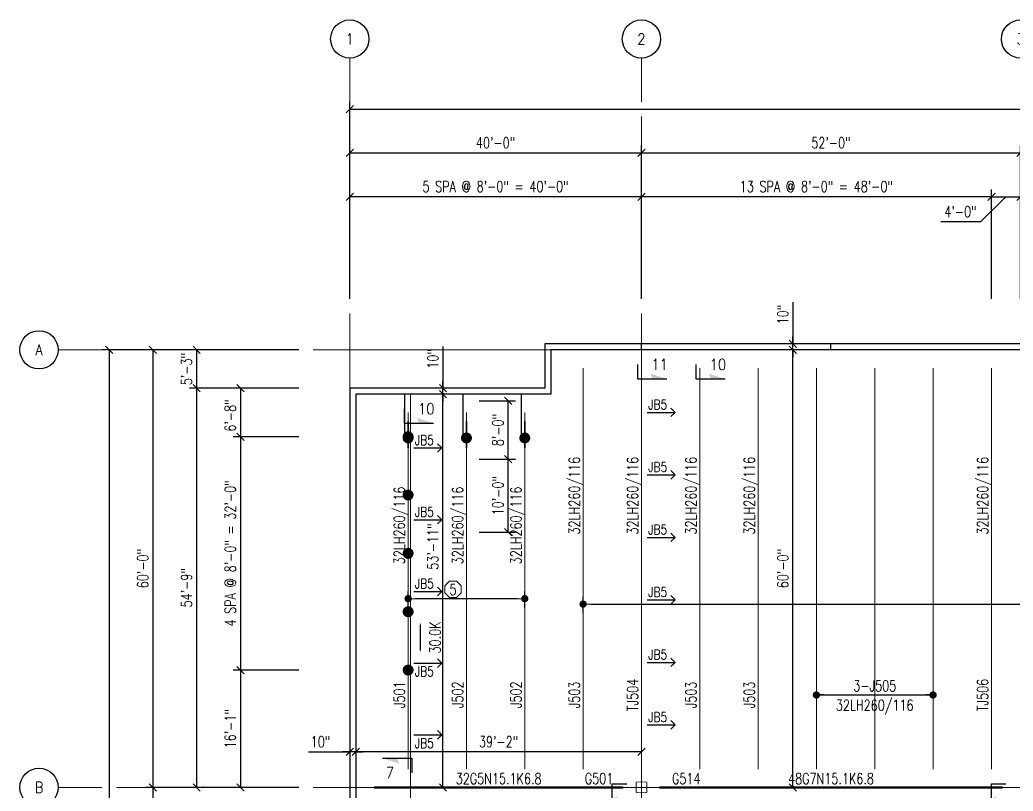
# Model space of a CAD drawing. Extents: x -14553 to 17595, y -13361 to 12610.
# Drawn here: x -543 to 1092, y -726 to 543 of the extents above; entities that cross this region are included whole.
import ezdxf
from ezdxf.enums import TextEntityAlignment as Align
from ezdxf.lldxf.tags import DXFTag

# ---------------------------------------------------------------- set-up
doc = ezdxf.new("R2010")
doc.units = 0
doc.header["$LTSCALE"] = 0.5
doc.header["$MEASUREMENT"] = 0
doc.linetypes.add('CENTER', pattern=[2, 1.25, -0.25, 0.25, -0.25])
doc.layers.get('0').update_dxf_attribs({"linetype": 'CONTINUOUS'})
doc.layers.get('DEFPOINTS').update_dxf_attribs({"linetype": 'CONTINUOUS'})
for name, color, linetype, lineweight in [('CMU-FAUX', 254, 'CONTINUOUS', 30), ('CMU-Walls', 254, 'CONTINUOUS', 30), ('Columns', 41, 'CONTINUOUS', 40), ('Dim-Grid', 11, 'CONTINUOUS', 20), ('Girder-Marks', 50, 'CONTINUOUS', 35), ('Girders', 4, 'CONTINUOUS', 50), ('Grid-Lines', 251, 'CENTER', 5), ('Joist-Dims', 11, 'CONTINUOUS', 20), ('Joist-Marks', 50, 'CONTINUOUS', 35), ('Joists', 1, 'CONTINUOUS', 15), ('Load-Key', 140, 'CONTINUOUS', 35)]:
    doc.layers.add(name, color=color, linetype=linetype, lineweight=lineweight)
for name, color, linetype in [('Deck', 6, 'CONTINUOUS'), ('Grid-Bubbles', 2, 'CONTINUOUS'), ('Section-Cuts', 2, 'CONTINUOUS')]:
    doc.layers.add(name, color=color, linetype=linetype)
doc.layers.add('ESFR - 6in MAINS', color=7, linetype='ESFR 6 MAINS', lineweight=9, true_color=0xc6c7c4)
doc.styles.add('NORMAL', font='simplex.shx', dxfattribs={"width": 0.75})
doc.styles.add('SECTION-ARROWS', font='simplex.shx', dxfattribs={"width": 0.75})
doc.styles.add('SECTION-ATTRIB-BOLD', font='simplex.shx', dxfattribs={"width": 0.75})
doc.styles.get("Standard").update_dxf_attribs({"font": 'SIMPLEX.SHX', "width": 0.75})
tags = doc.linetypes.add('ESFR 6 MAINS', pattern='A,0.25,-0.1,0,-0.1,0.25,-0.1,0,-0.1,["(6)",Standard,S=0.05,R=0,X=-0.05,Y=-0.025],-0.1,0,-0.1', length=1.1).pattern_tags.tags
tags[18] = DXFTag(74, 10)
doc.dimstyles.new('NMBS T192', dxfattribs={"dimscale": 192, "dimtxt": 0.09375, "dimasz": 0.0625, "dimexe": 0.0625, "dimexo": 0.125, "dimgap": 0.03125, "dimtad": 1, "dimdec": 4, "dimrnd": 0.0625, "dimzin": 3, "dimdsep": 46, "dimlunit": 4, "dimtxsty": 'Standard', "dimblk1": 'OBLIQUE', "dimblk2": 'OBLIQUE', "dimsah": 1, "dimcen": -0.125, "dimclrt": 2, "dimadec": 0, "dimazin": 0, "dimtfac": 0.625, "dimtdec": 4, "dimtmove": 0, "dimatfit": 2, "dimfxl": 0.0625, "dimtvp": 0.7, "dimtolj": 1, "dimtzin": 3, "dimarcsym": 0})
doc.dimstyles.new('NMBS T192 Dots', dxfattribs={"dimscale": 192, "dimtxt": 0.09375, "dimasz": 0.0625, "dimexe": 0.0625, "dimexo": 0.125, "dimgap": 0.03125, "dimtad": 1, "dimdec": 4, "dimrnd": 0.0625, "dimzin": 3, "dimdsep": 46, "dimlunit": 4, "dimtxsty": 'Standard', "dimblk": 'DOT', "dimcen": -0.125, "dimse1": 1, "dimse2": 1, "dimclrd": 4, "dimclrt": 50, "dimadec": 0, "dimazin": 0, "dimtfac": 0.625, "dimtdec": 4, "dimtmove": 0, "dimatfit": 2, "dimldrblk": 'OBLIQUE', "dimfxl": 0.0625, "dimtvp": 0.7, "dimtolj": 1, "dimtzin": 3, "dimarcsym": 0})

# ---------------------------------------------------------------- blocks, each defined once
blk = doc.blocks.new('Grid-Bub')
at = {"color": 0}
blk.add_circle((0, 0), 0.1641, dxfattribs=at)
at = {"style": 'SECTION-ATTRIB-BOLD', "width": 0.875}
blk.add_attdef('LABEL', text='', height=0.0938, dxfattribs=at).set_placement((0, 0), align=Align.MIDDLE_CENTER)
blk = doc.blocks.new('_OBLIQUE')
at = {"color": 0, "linetype": 'ByBlock'}
blk.add_line((-0.5, -0.5), (0.5, 0.5), dxfattribs=at)
blk = doc.blocks.new('*D14')
at = {"layer": 'DEFPOINTS', "color": 0, "transparency": 16777216}
for p in [(480, 324), (0, 60), (480, 60)]:
    blk.add_point(p, dxfattribs=at)
at = {"layer": 'Dim-Grid', "color": 0, "lineweight": -2, "transparency": 16777216}
for p, q in [((0, 84), (0, 336)), ((480, 84), (480, 336)), ((0, 324), (480, 324))]:
    blk.add_line(p, q, dxfattribs=at)
at = {"layer": 'Dim-Grid', "color": 0, "lineweight": -2, "transparency": 16777216, "xscale": 12, "yscale": 12, "zscale": 12, "rotation": 180}
blk.add_blockref('_OBLIQUE', (0, 324), dxfattribs=at)
at = {"layer": 'Dim-Grid', "color": 0, "lineweight": -2, "transparency": 16777216, "xscale": 12, "yscale": 12, "zscale": 12}
blk.add_blockref('_OBLIQUE', (480, 324), dxfattribs=at)
at = {"layer": 'Dim-Grid', "color": 2, "transparency": 16777216, "insert": (240, 340.7), "char_height": 18, "attachment_point": 5}
blk.add_mtext('\\A1;40\'-0"', dxfattribs=at)
blk = doc.blocks.new('*D15')
at = {"layer": 'DEFPOINTS', "color": 0, "transparency": 16777216}
for p in [(1104, 324), (480, 60), (1104, 60)]:
    blk.add_point(p, dxfattribs=at)
at = {"layer": 'Dim-Grid', "color": 0, "lineweight": -2, "transparency": 16777216}
for p, q in [((480, 84), (480, 336)), ((1104, 84), (1104, 336)), ((480, 324), (1104, 324))]:
    blk.add_line(p, q, dxfattribs=at)
at = {"layer": 'Dim-Grid', "color": 0, "lineweight": -2, "transparency": 16777216, "xscale": 12, "yscale": 12, "zscale": 12, "rotation": 180}
blk.add_blockref('_OBLIQUE', (480, 324), dxfattribs=at)
at = {"layer": 'Dim-Grid', "color": 0, "lineweight": -2, "transparency": 16777216, "xscale": 12, "yscale": 12, "zscale": 12}
blk.add_blockref('_OBLIQUE', (1104, 324), dxfattribs=at)
at = {"layer": 'Dim-Grid', "color": 2, "transparency": 16777216, "insert": (792, 340.7), "char_height": 18, "attachment_point": 5}
blk.add_mtext('\\A1;52\'-0"', dxfattribs=at)
blk = doc.blocks.new('*D28')
at = {"layer": 'DEFPOINTS', "color": 0, "transparency": 16777216}
for p in [(8448, 396), (0, 60), (8448, 60)]:
    blk.add_point(p, dxfattribs=at)
at = {"layer": 'Dim-Grid', "color": 0, "lineweight": -2, "transparency": 16777216}
for p, q in [((0, 84), (0, 408)), ((0, 396), (8448, 396)), ((8448, 84), (8448, 408))]:
    blk.add_line(p, q, dxfattribs=at)
at = {"layer": 'Dim-Grid', "color": 0, "lineweight": -2, "transparency": 16777216, "xscale": 12, "yscale": 12, "zscale": 12, "rotation": 180}
blk.add_blockref('_OBLIQUE', (0, 396), dxfattribs=at)
at = {"layer": 'Dim-Grid', "color": 0, "lineweight": -2, "transparency": 16777216, "xscale": 12, "yscale": 12, "zscale": 12}
blk.add_blockref('_OBLIQUE', (8448, 396), dxfattribs=at)
at = {"layer": 'Dim-Grid', "color": 2, "transparency": 16777216, "insert": (4224, 412.7), "char_height": 18, "attachment_point": 5}
blk.add_mtext('\\A1;704\'-0"', dxfattribs=at)
blk = doc.blocks.new('*D29')
at = {"layer": 'DEFPOINTS', "color": 0, "transparency": 16777216}
for p in [(-60, 0), (-324, -720), (-60, -720)]:
    blk.add_point(p, dxfattribs=at)
at = {"layer": 'Dim-Grid', "color": 0, "lineweight": -2, "transparency": 16777216}
for p, q in [((-84, 0), (-336, 0)), ((-324, 0), (-324, -720)), ((-84, -720), (-336, -720))]:
    blk.add_line(p, q, dxfattribs=at)
at = {"layer": 'Dim-Grid', "color": 0, "lineweight": -2, "transparency": 16777216, "xscale": 12, "yscale": 12, "zscale": 12}
for p, rotation in [((-324, 0), 90), ((-324, -720), 270)]:
    blk.add_blockref('_OBLIQUE', p, dxfattribs=dict(at, rotation=rotation))
at = {"layer": 'Dim-Grid', "color": 2, "transparency": 16777216, "insert": (-340.7, -360), "char_height": 18, "attachment_point": 5, "rotation": 90}
blk.add_mtext('\\A1;60\'-0"', dxfattribs=at)
blk = doc.blocks.new('*D30')
at = {"layer": 'DEFPOINTS', "color": 0, "transparency": 16777216}
for p in [(-60, -720), (-324, -1380), (-60, -1380)]:
    blk.add_point(p, dxfattribs=at)
at = {"layer": 'Dim-Grid', "color": 0, "lineweight": -2, "transparency": 16777216}
for p, q in [((-84, -720), (-336, -720)), ((-324, -720), (-324, -1380)), ((-84, -1380), (-336, -1380))]:
    blk.add_line(p, q, dxfattribs=at)
at = {"layer": 'Dim-Grid', "color": 0, "lineweight": -2, "transparency": 16777216, "xscale": 12, "yscale": 12, "zscale": 12}
for p, rotation in [((-324, -720), 90), ((-324, -1380), 270)]:
    blk.add_blockref('_OBLIQUE', p, dxfattribs=dict(at, rotation=rotation))
at = {"layer": 'Dim-Grid', "color": 2, "transparency": 16777216, "insert": (-340.7, -1050), "char_height": 18, "attachment_point": 5, "rotation": 90}
blk.add_mtext('\\A1;55\'-0"', dxfattribs=at)
blk = doc.blocks.new('*D37')
at = {"layer": 'DEFPOINTS', "color": 0, "transparency": 16777216}
for p in [(-60, 0), (-396, -5400), (-60, -5400)]:
    blk.add_point(p, dxfattribs=at)
at = {"layer": 'Dim-Grid', "color": 0, "lineweight": -2, "transparency": 16777216}
for p, q in [((-84, 0), (-408, 0)), ((-396, 0), (-396, -5400)), ((-84, -5400), (-408, -5400))]:
    blk.add_line(p, q, dxfattribs=at)
at = {"layer": 'Dim-Grid', "color": 0, "lineweight": -2, "transparency": 16777216, "xscale": 12, "yscale": 12, "zscale": 12}
for p, rotation in [((-396, 0), 90), ((-396, -5400), 270)]:
    blk.add_blockref('_OBLIQUE', p, dxfattribs=dict(at, rotation=rotation))
at = {"layer": 'Dim-Grid', "color": 2, "transparency": 16777216, "insert": (-412.7, -2700), "char_height": 18, "attachment_point": 5, "rotation": 90}
blk.add_mtext('\\A1;450\'-0"', dxfattribs=at)
blk = doc.blocks.new('Tube')
at = {"lineweight": 15}
for p, q in [((-0.031, 0), (0.031, 0)), ((0, -0.031), (0, 0.031))]:
    blk.add_line(p, q, dxfattribs=at)
at = {"color": 0, "linetype": 'ByBlock', "const_width": 0.0104}
blk.add_lwpolyline([(-0.053, 0.061), (0.053, 0.061, -0.414214), (0.061, 0.053), (0.061, -0.053, -0.414214), (0.053, -0.061), (-0.053, -0.061, -0.414214), (-0.061, -0.053), (-0.061, 0.053, -0.414214)], format="xyb", close=True, dxfattribs=at)
blk.add_point((0, 0))
blk = doc.blocks.new('*D63')
at = {"layer": 'DEFPOINTS', "color": 0, "transparency": 16777216}
for p in [(153.4, -62.9), (170.5, -62.9), (192, -72.9)]:
    blk.add_point(p, dxfattribs=at)
at = {"layer": 'Dim-Grid', "color": 0, "lineweight": -2, "transparency": 16777216}
for p, q in [((153.4, 5.4), (153.4, -62.9)), ((153.4, -62.9), (153.4, -50.9)), ((153.4, -72.9), (153.4, -62.9)), ((153.4, -72.9), (153.4, -62.9)), ((153.4, -72.9), (153.4, -84.9))]:
    blk.add_line(p, q, dxfattribs=at)
at = {"layer": 'Dim-Grid', "color": 0, "lineweight": -2, "transparency": 16777216, "xscale": 12, "yscale": 12, "zscale": 12}
for p, rotation in [((153.4, -62.9), 270), ((153.4, -72.9), 90)]:
    blk.add_blockref('_OBLIQUE', p, dxfattribs=dict(at, rotation=rotation))
at = {"layer": 'Dim-Grid', "color": 2, "transparency": 16777216, "insert": (136.7, -14.8), "char_height": 18, "attachment_point": 5, "rotation": 90}
blk.add_mtext('\\A1;10"', dxfattribs=at)
blk = doc.blocks.new('*D64')
at = {"layer": 'DEFPOINTS', "color": 0, "transparency": 16777216}
for p in [(729.4, 0), (768, 0), (768, -720)]:
    blk.add_point(p, dxfattribs=at)
at = {"layer": 'Dim-Grid', "color": 0, "lineweight": -2, "transparency": 16777216}
blk.add_line((729.4, -720), (729.4, 0), dxfattribs=at)
at = {"layer": 'Dim-Grid', "color": 0, "lineweight": -2, "transparency": 16777216, "xscale": 12, "yscale": 12, "zscale": 12}
for p, rotation in [((729.4, 0), 90), ((729.4, -720), 270)]:
    blk.add_blockref('_OBLIQUE', p, dxfattribs=dict(at, rotation=rotation))
at = {"layer": 'Dim-Grid', "color": 2, "transparency": 16777216, "insert": (712.7, -360), "char_height": 18, "attachment_point": 5, "rotation": 90}
blk.add_mtext('\\A1;60\'-0"', dxfattribs=at)
blk = doc.blocks.new('*D65')
at = {"layer": 'DEFPOINTS', "color": 0, "transparency": 16777216}
for p in [(729.4, 10), (746.5, 10), (768, 0)]:
    blk.add_point(p, dxfattribs=at)
at = {"layer": 'Dim-Grid', "color": 0, "lineweight": -2, "transparency": 16777216}
for p, q in [((729.4, 78.2), (729.4, 10)), ((729.4, 10), (729.4, 22)), ((729.4, 0), (729.4, 10)), ((729.4, 0), (729.4, 10)), ((729.4, 0), (729.4, -12))]:
    blk.add_line(p, q, dxfattribs=at)
at = {"layer": 'Dim-Grid', "color": 0, "lineweight": -2, "transparency": 16777216, "xscale": 12, "yscale": 12, "zscale": 12}
for p, rotation in [((729.4, 10), 270), ((729.4, 0), 90)]:
    blk.add_blockref('_OBLIQUE', p, dxfattribs=dict(at, rotation=rotation))
at = {"layer": 'Dim-Grid', "color": 2, "transparency": 16777216, "insert": (712.7, 58.1), "char_height": 18, "attachment_point": 5, "rotation": 90}
blk.add_mtext('\\A1;10"', dxfattribs=at)
blk = doc.blocks.new('*D82')
at = {"layer": 'DEFPOINTS', "color": 0, "transparency": 16777216}
for p in [(10, -552.8), (480, -552.8), (10, -661.7)]:
    blk.add_point(p, dxfattribs=at)
at = {"layer": 'Dim-Grid', "color": 0, "lineweight": -2, "transparency": 16777216}
blk.add_line((480, -661.7), (10, -661.7), dxfattribs=at)
at = {"layer": 'Dim-Grid', "color": 0, "lineweight": -2, "transparency": 16777216, "xscale": 12, "yscale": 12, "zscale": 12, "rotation": 180}
blk.add_blockref('_OBLIQUE', (10, -661.7), dxfattribs=at)
at = {"layer": 'Dim-Grid', "color": 0, "lineweight": -2, "transparency": 16777216, "xscale": 12, "yscale": 12, "zscale": 12}
blk.add_blockref('_OBLIQUE', (480, -661.7), dxfattribs=at)
at = {"layer": 'Dim-Grid', "color": 2, "transparency": 16777216, "insert": (245, -645), "char_height": 18, "attachment_point": 5}
blk.add_mtext('\\A1;39\'-2"', dxfattribs=at)
blk = doc.blocks.new('*D83')
at = {"layer": 'DEFPOINTS', "color": 0, "transparency": 16777216}
for p in [(0, -661.7), (0, -678.8), (10, -700.3)]:
    blk.add_point(p, dxfattribs=at)
at = {"layer": 'Dim-Grid', "color": 0, "lineweight": -2, "transparency": 16777216}
for p, q in [((-68.2, -661.7), (0, -661.7)), ((0, -661.7), (-12, -661.7)), ((10, -661.7), (0, -661.7)), ((10, -661.7), (0, -661.7)), ((10, -661.7), (22, -661.7))]:
    blk.add_line(p, q, dxfattribs=at)
at = {"layer": 'Dim-Grid', "color": 0, "lineweight": -2, "transparency": 16777216, "xscale": 12, "yscale": 12, "zscale": 12}
blk.add_blockref('_OBLIQUE', (0, -661.7), dxfattribs=at)
at = {"layer": 'Dim-Grid', "color": 0, "lineweight": -2, "transparency": 16777216, "xscale": 12, "yscale": 12, "zscale": 12, "rotation": 180}
blk.add_blockref('_OBLIQUE', (10, -661.7), dxfattribs=at)
at = {"layer": 'Dim-Grid', "color": 2, "transparency": 16777216, "insert": (-48.1, -645), "char_height": 18, "attachment_point": 5}
blk.add_mtext('\\A1;10"', dxfattribs=at)
blk = doc.blocks.new('_DOT')
at = {"color": 0, "linetype": 'ByBlock'}
blk.add_line((-0.5, 0), (-1, 0), dxfattribs=at)
at = {"color": 0, "linetype": 'ByBlock', "const_width": 0.5}
blk.add_lwpolyline([(-0.25, 0, 1), (0.25, 0, 1)], format="xyb", close=True, dxfattribs=at)
blk = doc.blocks.new('*D98')
at = {"layer": 'DEFPOINTS', "color": 0, "transparency": 16777216}
for p in [(4224, -418.4), (384, -457.5), (4224, -457.5)]:
    blk.add_point(p, dxfattribs=at)
at = {"layer": 'Joist-Dims', "color": 0, "lineweight": -2, "transparency": 16777216}
for p, q in [((384, -433.5), (384, -406.4)), ((4224, -433.5), (4224, -406.4)), ((396, -418.4), (4212, -418.4))]:
    blk.add_line(p, q, dxfattribs=at)
at = {"layer": 'Joist-Dims', "color": 0, "lineweight": -2, "transparency": 16777216, "xscale": 12, "yscale": 12, "zscale": 12, "rotation": 180}
blk.add_blockref('_DOT', (384, -418.4), dxfattribs=at)
at = {"layer": 'Joist-Dims', "color": 0, "lineweight": -2, "transparency": 16777216, "xscale": 12, "yscale": 12, "zscale": 12}
blk.add_blockref('_DOT', (4224, -418.4), dxfattribs=at)
at = {"layer": 'Joist-Dims', "color": 2, "transparency": 16777216, "insert": (2326.3, -403.4), "char_height": 18, "attachment_point": 5}
blk.add_mtext('\\A1;6', dxfattribs=at)
blk = doc.blocks.new('DOT')
at = {"color": 0, "linetype": 'ByBlock'}
blk.add_line((-0.5, 0), (-1, 0), dxfattribs=at)
at = {"color": 0, "linetype": 'ByBlock', "const_width": 0.5}
blk.add_lwpolyline([(-0.25, 0, 1), (0.25, 0, 1)], format="xyb", close=True, dxfattribs=at)
blk = doc.blocks.new('*D99')
at = {"layer": 'DEFPOINTS', "color": 0, "transparency": 16777216}
for p in [(96, -409.5), (96, -448.6), (288, -448.6)]:
    blk.add_point(p, dxfattribs=at)
at = {"layer": 'Joist-Dims', "color": 0, "lineweight": -2, "transparency": 16777216}
for p, q in [((96, -424.6), (96, -397.5)), ((288, -424.6), (288, -397.5)), ((276, -409.5), (108, -409.5))]:
    blk.add_line(p, q, dxfattribs=at)
at = {"layer": 'Joist-Dims', "color": 0, "lineweight": -2, "transparency": 16777216, "xscale": 12, "yscale": 12, "zscale": 12, "rotation": 180}
blk.add_blockref('_DOT', (96, -409.5), dxfattribs=at)
at = {"layer": 'Joist-Dims', "color": 0, "lineweight": -2, "transparency": 16777216, "xscale": 12, "yscale": 12, "zscale": 12}
blk.add_blockref('_DOT', (288, -409.5), dxfattribs=at)
at = {"layer": 'Joist-Dims', "color": 2, "transparency": 16777216, "insert": (169.8, -394.5), "char_height": 18, "attachment_point": 5}
blk.add_mtext('\\A1;5', dxfattribs=at)
blk = doc.blocks.new('*D123')
at = {"layer": 'DEFPOINTS', "color": 0, "transparency": 16777216}
for p in [(153.4, -73), (192, -73), (192, -720)]:
    blk.add_point(p, dxfattribs=at)
at = {"layer": 'Dim-Grid', "color": 0, "lineweight": -2, "transparency": 16777216}
blk.add_line((153.4, -720), (153.4, -73), dxfattribs=at)
at = {"layer": 'Dim-Grid', "color": 0, "lineweight": -2, "transparency": 16777216, "xscale": 12, "yscale": 12, "zscale": 12}
for p, rotation in [((153.4, -73), 90), ((153.4, -720), 270)]:
    blk.add_blockref('_OBLIQUE', p, dxfattribs=dict(at, rotation=rotation))
at = {"layer": 'Dim-Grid', "color": 2, "transparency": 16777216, "insert": (136.7, -323.7), "char_height": 18, "attachment_point": 5, "rotation": 90}
blk.add_mtext('\\A1;53\'-11"', dxfattribs=at)
blk = doc.blocks.new('*D124')
at = {"layer": 'DEFPOINTS', "color": 0, "transparency": 16777216}
for p in [(153.4, -63), (170.5, -63), (192, -73)]:
    blk.add_point(p, dxfattribs=at)
at = {"layer": 'Dim-Grid', "color": 0, "lineweight": -2, "transparency": 16777216}
for p, q in [((153.4, 5.2), (153.4, -63)), ((153.4, -63), (153.4, -51)), ((153.4, -73), (153.4, -63)), ((153.4, -73), (153.4, -63)), ((153.4, -73), (153.4, -85))]:
    blk.add_line(p, q, dxfattribs=at)
at = {"layer": 'Dim-Grid', "color": 0, "lineweight": -2, "transparency": 16777216, "xscale": 12, "yscale": 12, "zscale": 12}
for p, rotation in [((153.4, -63), 270), ((153.4, -73), 90)]:
    blk.add_blockref('_OBLIQUE', p, dxfattribs=dict(at, rotation=rotation))
at = {"layer": 'Dim-Grid', "color": 2, "transparency": 16777216, "insert": (136.7, -14.9), "char_height": 18, "attachment_point": 5, "rotation": 90}
blk.add_mtext('\\A1;10"', dxfattribs=at)
blk = doc.blocks.new('*D134')
at = {"layer": 'DEFPOINTS', "color": 0, "transparency": 16777216}
for p in [(480, 252), (480, 60), (1056, 60)]:
    blk.add_point(p, dxfattribs=at)
at = {"layer": 'Dim-Grid', "color": 0, "lineweight": -2, "transparency": 16777216}
for p, q in [((480, 84), (480, 264)), ((1056, 84), (1056, 264)), ((1056, 252), (480, 252))]:
    blk.add_line(p, q, dxfattribs=at)
at = {"layer": 'Dim-Grid', "color": 0, "lineweight": -2, "transparency": 16777216, "xscale": 12, "yscale": 12, "zscale": 12}
for p, rotation in [((480, 252), 180.0000093346668), ((1056, 252), 9.334666799531986e-06)]:
    blk.add_blockref('_OBLIQUE', p, dxfattribs=dict(at, rotation=rotation))
at = {"layer": 'Dim-Grid', "color": 2, "transparency": 16777216, "insert": (768, 268.7), "char_height": 18, "attachment_point": 5, "rotation": 0}
blk.add_mtext('\\A1;13 SPA @ 8\'-0" = 48\'-0"', dxfattribs=at)
blk = doc.blocks.new('*D135')
at = {"layer": 'DEFPOINTS', "color": 0, "transparency": 16777216}
for p in [(1104, 252), (1056, 60), (1104, 60)]:
    blk.add_point(p, dxfattribs=at)
at = {"layer": 'Dim-Grid', "color": 0, "lineweight": -2, "transparency": 16777216}
for p, q in [((1056, 84), (1056, 264)), ((1104, 84), (1104, 264)), ((1080, 252), (1037.8, 210.7)), ((1056, 252), (1104, 252)), ((1037.8, 210.7), (972.5, 210.7))]:
    blk.add_line(p, q, dxfattribs=at)
at = {"layer": 'Dim-Grid', "color": 0, "lineweight": -2, "transparency": 16777216, "xscale": 12, "yscale": 12, "zscale": 12}
for p, rotation in [((1056, 252), 180.0000093346668), ((1104, 252), 9.334666828389418e-06)]:
    blk.add_blockref('_OBLIQUE', p, dxfattribs=dict(at, rotation=rotation))
at = {"layer": 'Dim-Grid', "color": 2, "transparency": 16777216, "insert": (1005.2, 227.4), "char_height": 18, "attachment_point": 5, "rotation": 0}
blk.add_mtext('\\A1;4\'-0"', dxfattribs=at)
blk = doc.blocks.new('*D155')
at = {"layer": 'DEFPOINTS', "color": 0, "transparency": 16777216}
for p in [(0, 252), (0, 60), (480, 60)]:
    blk.add_point(p, dxfattribs=at)
at = {"layer": 'Dim-Grid', "color": 0, "lineweight": -2, "transparency": 16777216}
for p, q in [((0, 84), (0, 264)), ((480, 84), (480, 264)), ((480, 252), (0, 252))]:
    blk.add_line(p, q, dxfattribs=at)
at = {"layer": 'Dim-Grid', "color": 0, "lineweight": -2, "transparency": 16777216, "xscale": 12, "yscale": 12, "zscale": 12}
for p, rotation in [((0, 252), 180.0000093346668), ((480, 252), 9.334666799531986e-06)]:
    blk.add_blockref('_OBLIQUE', p, dxfattribs=dict(at, rotation=rotation))
at = {"layer": 'Dim-Grid', "color": 2, "transparency": 16777216, "insert": (240, 268.7), "char_height": 18, "attachment_point": 5, "rotation": 0}
blk.add_mtext('\\A1;5 SPA @ 8\'-0" = 40\'-0"', dxfattribs=at)
blk = doc.blocks.new('*D183')
at = {"layer": 'DEFPOINTS', "color": 0, "transparency": 16777216}
for p in [(-252, -63), (-60, -63), (-60, -720)]:
    blk.add_point(p, dxfattribs=at)
at = {"layer": 'Dim-Grid', "color": 0, "lineweight": -2, "transparency": 16777216}
for p, q in [((-84, -63), (-264, -63)), ((-252, -720), (-252, -63)), ((-84, -720), (-264, -720))]:
    blk.add_line(p, q, dxfattribs=at)
at = {"layer": 'Dim-Grid', "color": 0, "lineweight": -2, "transparency": 16777216, "xscale": 12, "yscale": 12, "zscale": 12}
for p, rotation in [((-252, -63), 90), ((-252, -720), 270)]:
    blk.add_blockref('_OBLIQUE', p, dxfattribs=dict(at, rotation=rotation))
at = {"layer": 'Dim-Grid', "color": 2, "transparency": 16777216, "insert": (-268.7, -391.5), "char_height": 18, "attachment_point": 5, "rotation": 90}
blk.add_mtext('\\A1;54\'-9"', dxfattribs=at)
blk = doc.blocks.new('*D182')
at = {"layer": 'DEFPOINTS', "color": 0, "transparency": 16777216}
for p in [(-252, 0), (-60, 0), (-60, -63)]:
    blk.add_point(p, dxfattribs=at)
at = {"layer": 'Dim-Grid', "color": 0, "lineweight": -2, "transparency": 16777216}
for p, q in [((-84, 0), (-264, 0)), ((-252, -63), (-252, 0)), ((-84, -63), (-264, -63))]:
    blk.add_line(p, q, dxfattribs=at)
at = {"layer": 'Dim-Grid', "color": 0, "lineweight": -2, "transparency": 16777216, "xscale": 12, "yscale": 12, "zscale": 12}
for p, rotation in [((-252, 0), 90), ((-252, -63), 270)]:
    blk.add_blockref('_OBLIQUE', p, dxfattribs=dict(at, rotation=rotation))
at = {"layer": 'Dim-Grid', "color": 2, "transparency": 16777216, "insert": (-268.7, -31.5), "char_height": 18, "attachment_point": 5, "rotation": 90}
blk.add_mtext('\\A1;5\'-3"', dxfattribs=at)
blk = doc.blocks.new('*D211')
at = {"layer": 'DEFPOINTS', "color": 0, "transparency": 16777216}
for p in [(189, -180), (260.5, -180), (189, -300)]:
    blk.add_point(p, dxfattribs=at)
at = {"layer": 'Dim-Grid', "color": 0, "lineweight": -2, "transparency": 16777216}
for p, q in [((213, -180), (272.5, -180)), ((260.5, -300), (260.5, -180)), ((213, -300), (272.5, -300))]:
    blk.add_line(p, q, dxfattribs=at)
at = {"layer": 'Dim-Grid', "color": 0, "lineweight": -2, "transparency": 16777216, "xscale": 12, "yscale": 12, "zscale": 12}
for p, rotation in [((260.5, -180), 90), ((260.5, -300), 270)]:
    blk.add_blockref('_OBLIQUE', p, dxfattribs=dict(at, rotation=rotation))
at = {"layer": 'Dim-Grid', "color": 2, "transparency": 16777216, "insert": (243.8, -240), "char_height": 18, "attachment_point": 5, "rotation": 90}
blk.add_mtext('\\A1;10\'-0"', dxfattribs=at)
blk = doc.blocks.new('*D212')
at = {"layer": 'DEFPOINTS', "color": 0, "transparency": 16777216}
for p in [(189, -84), (260.5, -84), (189, -180)]:
    blk.add_point(p, dxfattribs=at)
at = {"layer": 'Dim-Grid', "color": 0, "lineweight": -2, "transparency": 16777216}
for p, q in [((213, -84), (272.5, -84)), ((260.5, -180), (260.5, -84)), ((213, -180), (272.5, -180))]:
    blk.add_line(p, q, dxfattribs=at)
at = {"layer": 'Dim-Grid', "color": 0, "lineweight": -2, "transparency": 16777216, "xscale": 12, "yscale": 12, "zscale": 12}
for p, rotation in [((260.5, -84), 90), ((260.5, -180), 270)]:
    blk.add_blockref('_OBLIQUE', p, dxfattribs=dict(at, rotation=rotation))
at = {"layer": 'Dim-Grid', "color": 2, "transparency": 16777216, "insert": (243.8, -132), "char_height": 18, "attachment_point": 5, "rotation": 90}
blk.add_mtext('\\A1;8\'-0"', dxfattribs=at)
blk = doc.blocks.new('*D328')
at = {"layer": 'DEFPOINTS', "color": 0, "transparency": 16777216}
for p in [(-60, -63), (-180, -143), (-60, -143)]:
    blk.add_point(p, dxfattribs=at)
at = {"layer": 'Dim-Grid', "color": 0, "lineweight": -2, "transparency": 16777216}
for p, q in [((-84, -63), (-192, -63)), ((-180, -63), (-180, -143)), ((-84, -143), (-192, -143))]:
    blk.add_line(p, q, dxfattribs=at)
at = {"layer": 'Dim-Grid', "color": 0, "lineweight": -2, "transparency": 16777216, "xscale": 12, "yscale": 12, "zscale": 12}
for p, rotation in [((-180, -63), 90), ((-180, -143), 270)]:
    blk.add_blockref('_OBLIQUE', p, dxfattribs=dict(at, rotation=rotation))
at = {"layer": 'Dim-Grid', "color": 2, "transparency": 16777216, "insert": (-196.7, -108), "char_height": 18, "attachment_point": 5, "rotation": 90}
blk.add_mtext('\\A1;6\'-8"', dxfattribs=at)
blk = doc.blocks.new('*D329')
at = {"layer": 'DEFPOINTS', "color": 0, "transparency": 16777216}
for p in [(-60, -143), (-180, -527), (-60, -527)]:
    blk.add_point(p, dxfattribs=at)
at = {"layer": 'Dim-Grid', "color": 0, "lineweight": -2, "transparency": 16777216}
for p, q in [((-84, -143), (-192, -143)), ((-180, -143), (-180, -527)), ((-84, -527), (-192, -527))]:
    blk.add_line(p, q, dxfattribs=at)
at = {"layer": 'Dim-Grid', "color": 0, "lineweight": -2, "transparency": 16777216, "xscale": 12, "yscale": 12, "zscale": 12}
for p, rotation in [((-180, -143), 90), ((-180, -527), 270)]:
    blk.add_blockref('_OBLIQUE', p, dxfattribs=dict(at, rotation=rotation))
at = {"layer": 'Dim-Grid', "color": 2, "transparency": 16777216, "insert": (-196.7, -335), "char_height": 18, "attachment_point": 5, "rotation": 90}
blk.add_mtext('\\A1;4 SPA @ 8\'-0" = 32\'-0"', dxfattribs=at)
blk = doc.blocks.new('JDS_SectArrow')
at = {"layer": 'Section-Cuts'}
for p, q in [((0.25, 0.21875), (0.25, -0.03125)), ((0.25, -0.03125), (0.125, -0.03125))]:
    blk.add_line(p, q, dxfattribs=at)
blk.add_solid([(0.203125, 0.078125), (0.25, 0.21875), (0.25, 0.09375), (0.25, 0.21875)], dxfattribs=at)
at = {"layer": 'Section-Cuts', "color": 140, "lineweight": 30, "style": 'SECTION-ARROWS', "width": 0.875, "flags": 8}
blk.add_attdef('SECT', text='', height=0.09375, rotation=90, dxfattribs=at).set_placement((0.125, 0.15625), align=Align.MIDDLE_CENTER)
blk = doc.blocks.new('*D334')
at = {"layer": 'DEFPOINTS', "color": 0, "transparency": 16777216}
for p in [(768, -568), (960, -568), (960, -568)]:
    blk.add_point(p, dxfattribs=at)
at = {"layer": 'Joist-Marks', "color": 4, "lineweight": -2, "transparency": 16777216}
blk.add_line((780, -568), (948, -568), dxfattribs=at)
at = {"layer": 'Joist-Marks', "color": 4, "lineweight": -2, "transparency": 16777216, "xscale": 12, "yscale": 12, "zscale": 12, "rotation": 180}
blk.add_blockref('_DOT', (768, -568), dxfattribs=at)
at = {"layer": 'Joist-Marks', "color": 4, "lineweight": -2, "transparency": 16777216, "xscale": 12, "yscale": 12, "zscale": 12}
blk.add_blockref('_DOT', (960, -568), dxfattribs=at)
at = {"layer": 'Joist-Marks', "color": 50, "transparency": 16777216, "char_height": 18, "attachment_point": 5}
for s, insert in [('\\A1;3-J505', (864, -553)), ('\\A1;32LH260/116', (864, -587.7))]:
    blk.add_mtext(s, dxfattribs=dict(at, insert=insert))
blk = doc.blocks.new('*D425')
at = {"layer": 'DEFPOINTS', "color": 0, "transparency": 16777216}
for p in [(-60, -527), (-180, -720), (-60, -720)]:
    blk.add_point(p, dxfattribs=at)
at = {"layer": 'Dim-Grid', "color": 0, "lineweight": -2, "transparency": 16777216}
for p, q in [((-84, -527), (-192, -527)), ((-180, -527), (-180, -720)), ((-84, -720), (-192, -720))]:
    blk.add_line(p, q, dxfattribs=at)
at = {"layer": 'Dim-Grid', "color": 0, "lineweight": -2, "transparency": 16777216, "xscale": 12, "yscale": 12, "zscale": 12}
for p, rotation in [((-180, -527), 90), ((-180, -720), 270)]:
    blk.add_blockref('_OBLIQUE', p, dxfattribs=dict(at, rotation=rotation))
at = {"layer": 'Dim-Grid', "color": 2, "transparency": 16777216, "insert": (-196.7, -623.5), "char_height": 18, "attachment_point": 5, "rotation": 90}
blk.add_mtext('\\A1;16\'-1"', dxfattribs=at)

msp = doc.modelspace()

# ---------------------------------------------------------------- linework, layer by layer
at = {"layer": 'CMU-FAUX'}
for p, q in [((535.34421, -102.85714), (528.27314, -95.78608)), ((489.50521, -102.85714), (535.34421, -102.85714)), ((535.34421, -102.85714), (528.27314, -109.92821)), ((105.50521, -161.5), (151.34421, -161.5)), ((151.34421, -161.5), (144.27314, -154.42893)), ((151.34421, -161.5), (144.27314, -168.57107)), ((489.50521, -205.71429), (535.34421, -205.71429)), ((535.34421, -205.71429), (528.27314, -198.64322)), ((535.34421, -205.71429), (528.27314, -212.78535)), ((151.34421, -279.49138), (144.27314, -272.42031)), ((105.50521, -279.49138), (151.34421, -279.49138)), ((151.34421, -279.49138), (144.27314, -286.56244)), ((489.50521, -308.57143), (535.34421, -308.57143)), ((535.34421, -308.57143), (528.27314, -301.50036)), ((535.34421, -308.57143), (528.27314, -315.6425)), ((151.34421, -397.48275), (144.27314, -390.41169)), ((105.50521, -397.48275), (151.34421, -397.48275)), ((151.34421, -397.48275), (144.27314, -404.55382)), ((535.34421, -411.42857), (528.27314, -404.3575)), ((489.50521, -411.42857), (535.34421, -411.42857)), ((535.34421, -411.42857), (528.27314, -418.49964)), ((105.50521, -515.47413), (151.34421, -515.47413)), ((151.34421, -515.47413), (144.27314, -508.40306)), ((151.34421, -515.47413), (144.27314, -522.5452)), ((489.50521, -514.28571), (535.34421, -514.28571)), ((535.34421, -514.28571), (528.27314, -507.21465)), ((535.34421, -514.28571), (528.27314, -521.35678)), ((489.50521, -617.14286), (535.34421, -617.14286)), ((535.34421, -617.14286), (528.27314, -610.07179)), ((535.34421, -617.14286), (528.27314, -624.21392)), ((105.50521, -633.46551), (151.34421, -633.46551)), ((151.34421, -633.46551), (144.27314, -626.39444)), ((151.34421, -633.46551), (144.27314, -640.53658))]:
    msp.add_line(p, q, dxfattribs=at)
at = {"layer": 'CMU-Walls'}
for p, q in [((4224, 10), (321, 10)), ((321, 10), (321, -63)), ((4224, 0), (331, 0)), ((331, 0), (331, -73)), ((480, 0), (480, 10)), ((792, 0), (792, 10)), ((321, -63), (0, -63)), ((0, -63), (0, -936.875)), ((331, -73), (10, -73)), ((10, -73), (10, -936.875))]:
    msp.add_line(p, q, dxfattribs=at)
at = {"layer": 'Deck'}
for p, q in [((90, -73), (90, -145)), ((186, -73), (186, -145)), ((282, -73), (282, -145))]:
    msp.add_line(p, q, dxfattribs=at)
at = {"layer": 'Dim-Grid'}
for p, q in [((0, 408), (0, 480)), ((480, 408), (480, 480)), ((0, 336), (0, 384)), ((480, 336), (480, 384)), ((-408, 0), (-480, 0)), ((-336, 0), (-384, 0)), ((-408, -720), (-480, -720)), ((-336, -720), (-384, -720))]:
    msp.add_line(p, q, dxfattribs=at)
at = {"layer": 'ESFR - 6in MAINS'}
msp.add_line((100, -73), (100, -2789), dxfattribs=at)
at = {"layer": 'Girders'}
for p, q in [((450, -720), (40, -720)), ((510, -720), (1074, -720))]:
    msp.add_line(p, q, dxfattribs=at)
at = {"layer": 'Grid-Lines'}
for p, q in [((0, 60), (0, -5460)), ((480, 60), (480, -5460)), ((-60, 0), (8508, 0)), ((-60, -720), (8508, -720))]:
    msp.add_line(p, q, dxfattribs=at)
at = {"layer": 'Joist-Dims'}
msp.add_lwpolyline([(156.18724, -388.39959), (164.16406, -380.42277), (175.44499, -380.42277), (183.42181, -388.39959), (183.42181, -399.68052), (175.44499, -407.65734), (164.16406, -407.65734), (156.18724, -399.68052)], close=True, dxfattribs=at)
at = {"layer": 'Joists'}
for p, q in [((384, -690), (384, -30)), ((480, -690), (480, -30)), ((576, -690), (576, -30)), ((672, -690), (672, -30)), ((768, -690), (768, -30)), ((864, -690), (864, -30)), ((960, -690), (960, -30)), ((96, -690), (96, -103)), ((192, -690), (192, -103)), ((288, -690), (288, -103))]:
    msp.add_line(p, q, dxfattribs=at)
at = {"layer": 'Joists', "color": 6}
msp.add_line((1056, -690), (1056, -30), dxfattribs=at)
at = {"layer": 'Load-Key', "color": 2}
for points in [[(96, -113.5, 0, 9, 0), (96, -130, 2.4, 2.4, 0), (96, -161.5, 2.4, 2.4, 0)], [(192, -113.5, 0, 9, 0), (192, -130, 2.4, 2.4, 0), (192, -161.5, 2.4, 2.4, 0)], [(288, -113.5, 0, 9, 0), (288, -130, 2.4, 2.4, 0), (288, -161.5, 2.4, 2.4, 0)], [(116.00157, -497.31372, 0, 9, 0), (116.00157, -480.81372, 2.4, 2.4, 0), (116.00157, -465.81372, 9, 0, 0), (116.00157, -449.31372, 0, 0, 0)]]:
    msp.add_lwpolyline(points, format="xyseb", dxfattribs=at)
at = {"layer": 'Load-Key', "color": 2, "const_width": 9}
for points in [[(96, -147.5, 1), (96, -138.5, 1)], [(96, -149.5, 1), (96, -140.5, 1)], [(192, -149.5, 1), (192, -140.5, 1)], [(288, -149.5, 1), (288, -140.5, 1)], [(96, -243.5, 1), (96, -234.5, 1)], [(96, -339.5, 1), (96, -330.5, 1)], [(96, -435.5, 1), (96, -426.5, 1)], [(96, -531.5, 1), (96, -522.5, 1)]]:
    msp.add_lwpolyline(points, format="xyb", close=True, dxfattribs=at)

# ---------------------------------------------------------------- block references
at = {"layer": 'Columns', "xscale": 144, "yscale": 144}
msp.add_blockref('Tube', (480, -720), dxfattribs=at)
at = {"layer": 'Grid-Bubbles', "xscale": 192, "yscale": 192}
for p, values in [((0, 511.5), {'LABEL': '1'}), ((480, 511.5), {'LABEL': '2'}), ((1104, 511.5), {'LABEL': '3'}), ((-511.5, 0), {'LABEL': 'A'}), ((-511.5, -720), {'LABEL': 'B'})]:
    msp.add_blockref('Grid-Bub', p, dxfattribs=at).add_auto_attribs(values)
at = {"layer": 'Section-Cuts'}
ref = msp.add_blockref('JDS_SectArrow', (480, 0), dxfattribs=dict(at, xscale=192, yscale=192, rotation=269.9999999999997))
ref.add_attrib('SECT', '11', dxfattribs={"color": 140, "lineweight": 30, "height": 18, "style": 'SECTION-ARROWS', "width": 0.875}).set_placement((510, -24), align=Align.MIDDLE_CENTER)
ref = msp.add_blockref('JDS_SectArrow', (576, 0), dxfattribs=dict(at, xscale=192, yscale=192, rotation=269.9999999999997))
ref.add_attrib('SECT', '10', dxfattribs={"color": 140, "lineweight": 30, "height": 18, "style": 'SECTION-ARROWS', "width": 0.875}).set_placement((606, -24), align=Align.MIDDLE_CENTER)
ref = msp.add_blockref('JDS_SectArrow', (96, -73), dxfattribs=dict(at, xscale=192, yscale=192, rotation=269.9999999999997))
ref.add_attrib('SECT', '10', dxfattribs={"color": 140, "lineweight": 30, "height": 18, "style": 'SECTION-ARROWS', "width": 0.875}).set_placement((126, -97), align=Align.MIDDLE_CENTER)
ref = msp.add_blockref('JDS_SectArrow', (96, -720), dxfattribs=dict(at, xscale=192, yscale=192, rotation=89.99999999999991))
ref.add_attrib('SECT', '7', dxfattribs={"color": 140, "lineweight": 30, "height": 18, "style": 'SECTION-ARROWS', "width": 0.875}).set_placement((66, -696), align=Align.MIDDLE_CENTER)
ref = msp.add_blockref('JDS_SectArrow', (480, -720), dxfattribs=dict(at, xscale=192, yscale=192, rotation=179.9999999999998))
ref.add_attrib('SECT', '3', dxfattribs={"color": 140, "lineweight": 30, "height": 18, "rotation": 90, "style": 'SECTION-ARROWS', "width": 0.875}).set_placement((456, -750), align=Align.MIDDLE_CENTER)
ref = msp.add_blockref('JDS_SectArrow', (1104, -720), dxfattribs=dict(at, xscale=192, yscale=192, rotation=179.9999999999998))
ref.add_attrib('SECT', '3', dxfattribs={"color": 140, "lineweight": 30, "height": 18, "rotation": 90, "style": 'SECTION-ARROWS', "width": 0.875}).set_placement((1080, -750), align=Align.MIDDLE_CENTER)

# ---------------------------------------------------------------- texts
at = {"layer": 'CMU-FAUX', "style": 'NORMAL', "width": 0.8}
for p in [(506.61165, -102.85714), (122.61165, -161.5), (506.61165, -205.71429), (122.61165, -279.49138), (506.61165, -308.57143), (122.61165, -397.48275), (506.61165, -411.42857), (506.61165, -514.28571), (122.61165, -542.1408), (506.61165, -617.14286), (122.61165, -660.13217)]:
    msp.add_text('JB5', height=16, dxfattribs=at).set_placement(p, align=Align.BOTTOM_CENTER)
at = {"layer": 'Girder-Marks', "width": 0.75}
for s, p in [('32G5N15.1K6.8', (245, -720)), ('48G7N15.1K6.8', (792, -720))]:
    msp.add_text(s, height=18, dxfattribs=at).set_placement(p, align=Align.BOTTOM_CENTER)
msp.add_text('G501     ', height=18, dxfattribs=at).set_placement((480, -720), align=Align.BOTTOM_RIGHT)
msp.add_text('     G514', height=18, dxfattribs=at).set_placement((480, -720), align=Align.BOTTOM_LEFT)
at = {"layer": 'Joist-Marks', "width": 0.75}
for s, p in [('32LH260/116', (384, -240)), ('32LH260/116', (480, -240)), ('32LH260/116', (576, -240)), ('32LH260/116', (672, -240)), ('32LH260/116', (1056, -240)), ('32LH260/116', (96, -289)), ('32LH260/116', (192, -289)), ('32LH260/116', (288, -289)), ('J501', (96, -567.65829)), ('J502', (192, -567.65829)), ('J502', (288, -567.65829)), ('J503', (384, -568.03143)), ('TJ504', (480, -568.03143)), ('J503', (576, -568.03143)), ('J503', (672, -568.03143)), ('TJ506', (1056, -568.03143))]:
    msp.add_text(s, height=18, rotation=90, dxfattribs=at).set_placement(p, align=Align.BOTTOM_CENTER)
at = {"layer": 'Load-Key', "color": 2, "style": 'NORMAL', "width": 0.75}
msp.add_text('30.0K', height=18, rotation=90, dxfattribs=at).set_placement((154.85914, -473.31372), align=Align.BOTTOM_CENTER)

# ---------------------------------------------------------------- dimensions: what is measured, and where the dimension line sits
at = {"layer": 'Dim-Grid'}
for base, p1, p2, picture, middle in [((8448, 396), (0, 60), (8448, 60), '*D28', (4224, 412.71429)), ((480, 324), (0, 60), (480, 60), '*D14', (240, 340.71429)), ((1104, 324), (480, 60), (1104, 60), '*D15', (792, 340.71429))]:
    dim = msp.add_linear_dim(base=base, p1=p1, p2=p2, dimstyle='NMBS T192', dxfattribs=at)
    dim.commit()
    dim.dimension.update_dxf_attribs({"geometry": picture, "text_midpoint": middle})
for base, p1, p2, angle, text, picture, middle in [((-0.00003, 252), (479.99998, 60), (0, 60), 180.00000933, '5 SPA @ 8\'-0" = <>', '*D155', (239.99996, 268.71432)), ((479.99995, 252), (1055.99998, 60), (479.99998, 60), 180.00000933, '13 SPA @ 8\'-0" = <>', '*D134', (767.99995, 268.71433)), ((-180, -527), (-60, -143), (-60, -527), 270, '4 SPA @ 8\'-0" = <>', '*D329', (-196.71429, -335))]:
    dim = msp.add_linear_dim(base=base, p1=p1, p2=p2, angle=angle, text=text, dimstyle='NMBS T192', override={"dimtmove": 1}, dxfattribs=at)
    dim.commit()
    dim.dimension.update_dxf_attribs({"geometry": picture, "text_midpoint": middle})
for base, p1, p2, angle, override, picture, middle in [((1103.99997, 252.0001), (1055.99998, 60), (1104, 60), 180.00000933, {"dimtmove": 1}, '*D135', (1031.83947, 210.71894)), ((729.41098, 10), (768, 0), (746.5, 10), 90, {"dimse1": 1, "dimse2": 1, "dimtmove": 1}, '*D65', (728.29505, 58.1012)), ((-252, 0), (-60, -63), (-60, 0), 270, {"dimtmove": 1}, '*D182', (-252, -31.5)), ((153.41098, -62.875), (192, -72.875), (170.5, -62.875), 90, {"dimse1": 1, "dimse2": 1, "dimtmove": 1}, '*D63', (152.29505, -14.7738)), ((153.41098, -63), (192, -73), (170.5, -63), 90, {"dimse1": 1, "dimse2": 1, "dimtmove": 1}, '*D124', (152.29505, -14.8988)), ((153.41098, -73), (192, -720), (192, -73), 90, {"dimse1": 1, "dimse2": 1}, '*D123', (153.41098, -323.74162)), ((0, -661.74645), (10, -700.33547), (0, -678.83547), 180, {"dimse1": 1, "dimse2": 1, "dimtmove": 1}, '*D83', (-48.1012, -660.63052))]:
    dim = msp.add_linear_dim(base=base, p1=p1, p2=p2, angle=angle, dimstyle='NMBS T192', override=override, dxfattribs=at)
    dim.commit()
    dim.dimension.update_dxf_attribs({"geometry": picture, "text_midpoint": middle, "dimtype": 160})
for base, p1, p2, angle, picture, middle in [((-396, -5400), (-60, 0), (-60, -5400), 90, '*D37', (-412.71429, -2700)), ((-324, -720), (-60, 0), (-60, -720), 90, '*D29', (-340.71429, -360)), ((-252, -63), (-60, -720), (-60, -63), 270, '*D183', (-268.71429, -391.5)), ((-324, -1380), (-60, -720), (-60, -1380), 90, '*D30', (-340.71429, -1050))]:
    dim = msp.add_linear_dim(base=base, p1=p1, p2=p2, angle=angle, dimstyle='NMBS T192', dxfattribs=at)
    dim.commit()
    dim.dimension.update_dxf_attribs({"geometry": picture, "text_midpoint": middle})
for base, p1, p2, angle, override, picture, middle in [((729.41098, 0), (768, -720), (768, 0), 90, {"dimse1": 1, "dimse2": 1}, '*D64', (712.6967, -360)), ((260.53493, -84), (188.96656, -180), (188.96656, -84), 90, {"dimtmove": 1}, '*D212', (243.82064, -132)), ((260.53493, -180), (188.96656, -300), (188.96656, -180), 90, {"dimtmove": 1}, '*D211', (243.82064, -240)), ((-180, -720), (-60, -527), (-60, -720), 270, {"dimtmove": 1}, '*D425', (-196.71429, -623.5))]:
    dim = msp.add_linear_dim(base=base, p1=p1, p2=p2, angle=angle, dimstyle='NMBS T192', override=override, dxfattribs=at)
    dim.commit()
    dim.dimension.update_dxf_attribs({"geometry": picture, "text_midpoint": middle})
dim = msp.add_linear_dim(base=(-180, -143), p1=(-60, -63), p2=(-60, -143), angle=270, dimstyle='NMBS T192', dxfattribs=at)
dim.commit()
dim.dimension.update_dxf_attribs({"geometry": '*D328', "text_midpoint": (-180, -108), "dimtype": 160})
dim = msp.add_linear_dim(base=(10, -661.74645), p1=(480, -552.78816), p2=(10, -552.78816), dimstyle='NMBS T192', override={"dimse1": 1, "dimse2": 1}, dxfattribs=at)
dim.commit()
dim.dimension.update_dxf_attribs({"geometry": '*D82', "text_midpoint": (245, -645.03217)})
at = {"layer": 'Joist-Dims'}
for base, p1, p2, text, picture, middle in [((96, -409.48275), (288, -448.60183), (96, -448.60183), '5', '*D99', (169.80453, -409.48275)), ((4224, -418.36665), (384, -457.48573), (4224, -457.48573), '6', '*D98', (2326.31869, -418.36665))]:
    dim = msp.add_linear_dim(base=base, p1=p1, p2=p2, text=text, dimstyle='NMBS T192', override={"dimblk1": 'DOT', "dimblk2": 'DOT'}, dxfattribs=at)
    dim.commit()
    dim.dimension.update_dxf_attribs({"geometry": picture, "text_midpoint": middle, "dimtype": 160})
at = {"layer": 'Joist-Marks'}
dim = msp.add_linear_dim(base=(960, -568.03143), p1=(768, -568.03143), p2=(960, -568.03143), text='3-J505\\X32LH260/116', dimstyle='NMBS T192 Dots', dxfattribs=at)
dim.commit()
dim.dimension.update_dxf_attribs({"geometry": '*D334', "text_midpoint": (864, -568.03143)})

doc.saveas('drawing.dxf')
